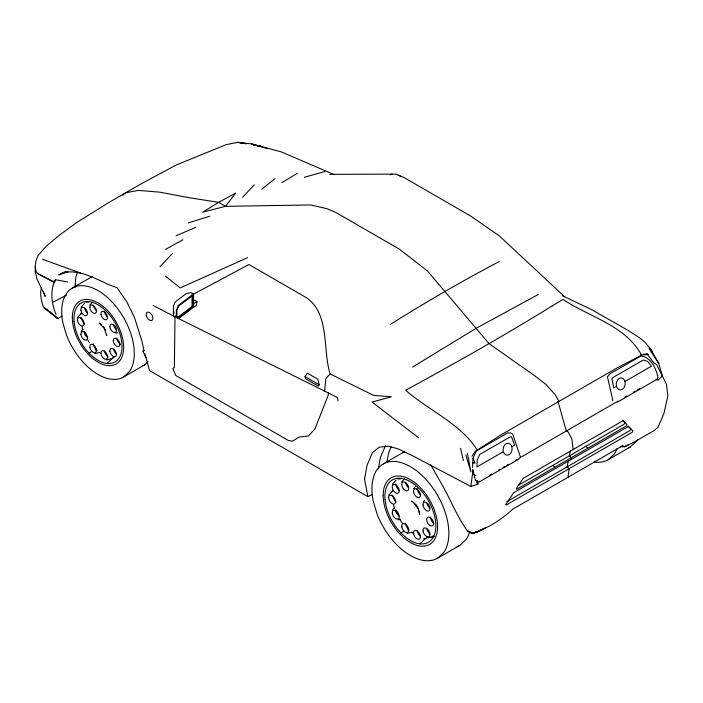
<?xml version="1.0" encoding="UTF-8"?>
<svg xmlns="http://www.w3.org/2000/svg" width="703" height="703" viewBox="0 0 703 703"><rect width="100%" height="100%" fill="white"/><g stroke="black" fill="none" stroke-linecap="round" stroke-linejoin="round"><path stroke-width="1.05" d="M175.012 315.875L174.362 367.537L172.762 368.46L175.759 375.481L288.335 440.473L292.395 441.264L299.188 437.046L308.424 435.957L314.97 428.892L328.275 395.095L328.292 392.388M37.593 273.695L54.377 282.501L55.326 279.724L67.576 281.991M472.583 467.477L473.04 458.154L476.3 451.018L507.513 432.995L510.431 432.846L512.742 434.182L520.387 456.845M35.466 266.824L35.15 271.042L36.916 278.854L45.229 296.411L43.577 291.912M54.79 282.263L37.865 273.537L35.695 271.358L35.853 269.249M364.541 479.182L367.88 496.661L372.572 494.358M74.922 287.404L75.819 277.237L77.4 272.149M324.628 391.132L325.858 378.557L330.146 373.934C322.457 350.094 330.155 313.775 306.192 297.571L248.924 264.513L193.017 294.434M567.962 477.293L569.219 468.655L567.075 466.889L568.516 459.824M84.29 331.561L86.038 335.735L84.29 331.561L84.676 334.294L87.163 337.185M395.859 510.07L397.713 514.499L395.859 510.07L396.264 512.97L398.9 516.037M364.576 478.761L367.045 465.237L372.458 452.591L379.365 447.134L388.592 446.185L398.039 448.866L411.44 455.157L470.843 486.45L472.97 470.439M337.941 400.903L337.537 397.538L173.386 315.99L173.94 312.079M196.998 301.596L196.392 305.647L193.255 307.448L193.158 303.819L196.998 301.596L193.14 299.627M80.871 314.311L81.355 313.204L77.444 317.589M378.337 468.954L380.428 457.512L385.429 445.843M386.958 462.117L388.671 452.75L391.167 446.915M570.353 450.799L569.325 455.869L571.469 457.627L571.073 459.569M573.13 449.516L571.838 438.725L568.252 432.117L566.302 430.992L557.927 401.202L559.052 401.387L555.089 394.524L545.915 384.374L534.016 375.297L489.077 343.635L427.38 270.875L399.348 249.152L336.069 212.614L327.115 208.729L310.7 204.96L225.531 206.313L202.728 212.165L218.642 202.332L235.672 193.14L225.531 206.313L218.642 202.332L189.59 197.771L159.59 192.147L138.535 190.399L125.67 192.789L122.709 195.214M41.556 287.553C39.526 293.942 41.415 300.726 43.358 306.868L57.839 318.556L62.128 316.078M55.326 279.724C49.931 290.629 51.416 303.38 55.959 314.285M114.018 357.133L112.12 358.662L106.311 359.866M427.371 537.18L426.449 538.349L423.522 538.885M192.982 295.19L178.852 305.902L176.892 310.216L176.892 316.236L178.852 317.589L192.982 306.877L192.982 295.19L192.051 294.785M392.248 491.74L392.749 490.615L388.601 495.264M475.72 450.693L471.95 456.326M319.18 384.778L318.327 386.167L305.62 378.829L305.04 376.615L307.396 373.152L317.888 379.216L319.18 384.778L305.04 376.615M81.082 307.141L84.606 303.195M81.205 331.341L83.095 329.224M392.459 484.191L396.193 480.008M392.59 509.842L394.594 507.601M413.566 488.62L415.561 486.379M423.303 501.81L424.717 500.22M89.72 305.216L92.304 302.325M401.615 482.144L404.357 479.086M242.693 197.2L254.258 184.845M160.073 266.648L172.543 253.396M106.838 363.425L113.306 357.519M123.658 376.975L129.431 371.623A51.328 29.631 60 0 0 102.735 293.705A51.328 29.631 60 0 0 62.936 323.125L66.557 335.331A51.328 29.631 60 0 0 123.658 376.975L144.669 364.848L148.078 361.685M437.591 558.208L443.707 552.54A54.412 31.415 60 0 0 415.411 469.947A54.412 31.415 60 0 0 373.223 501.134L377.063 514.069A54.412 31.415 60 0 0 437.591 558.208L459.859 545.361L465.975 539.684A54.412 31.415 60 0 0 469.516 532.25M594.053 461.985A54.412 31.415 60 0 0 608.104 459.771L614.22 454.094A54.412 31.415 60 0 0 617.058 448.707M608.104 459.771L630.371 446.915L636.487 441.238A54.412 31.415 60 0 0 637.542 439.586M419.761 543.85L425.35 538.797M261.78 189.195L274.961 178.729M193.589 293.916L178.588 305.287L176.295 310.357L176.295 317.009L178.588 318.6L193.589 307.237L193.589 293.916L190.636 292.615L186.058 293.722L175.109 302.018L173.43 305.717L173.333 315.717M176.62 316.28L177.921 317.185L192.051 306.473L192.051 295.849M390.587 324.294C425.956 302.009 462.249 280.98 499.262 261.542M89.149 353.205L91.829 351.412M401.009 533.023L403.496 531.354M412.582 367.071L476.089 328.327L538.366 294.443M281.824 182.692L297.404 173.298M142.955 351.254L144.018 350.639L142.955 351.254L146.022 357.704L149.475 370.56L367.88 496.661M72.33 288.072L92.418 276.464M383.179 463.971L404.515 451.651A54.412 31.415 60 0 0 402.916 452.881M503.357 451.669A6.019 4.499 -82.6 0 0 511.072 452.723A6.019 4.499 -82.6 0 0 508.41 443.25A6.019 4.499 -82.6 0 0 503.357 451.669L476.915 466.933L477.267 460.017L479.71 454.472L510.132 436.906L511.485 436.844L514.649 445.157L511.872 446.757M616.478 386.36A6.019 4.499 -82.6 0 0 624.194 387.415A6.019 4.499 -82.6 0 0 621.531 377.942A6.019 4.499 -82.6 0 0 616.478 386.36L613.701 387.968L611.962 378.838L612.963 377.537L643.386 359.98L647.823 361.544L651.426 366.184L624.985 381.448M479.411 481.151L476.581 482.785L478.532 483.91L470.843 486.45M489.798 475.149L491.687 474.059M498.304 470.245L500.193 469.156M503.023 467.521L504.912 466.432M506.801 465.342L508.691 464.252M515.299 460.43L517.188 459.34M519.078 458.251L618.245 401M624.853 397.186L626.742 396.088M633.35 392.274L635.24 391.184M637.129 390.095L639.967 388.46M519.016 458.971L479.086 482.03L475.36 480.114L472.75 469.402M617.243 402.265L657.164 379.216L657.911 377.379C656.145 368.354 651.048 357.212 640.855 356.008L609.633 374.031L607.462 376.834L612.911 400.763M518.12 485.43L624.079 424.252L624.879 422.784L622.691 420.464M506.837 501.67L630.011 430.552L630.811 429.085L628.034 426.141M623.007 445.517L512.918 509.077C501.177 519.833 487.161 528.858 471.924 533.515L467.451 530.976C457.091 516.793 450.992 500.378 442.301 485.219L430.754 464.876M476.441 532.364L485.588 527.865L472.934 533.436L467.425 530.914L472.934 533.436L476.441 532.364L481.01 529.728M628.377 444.648L624.712 446.765L620.389 446.73M63.367 272.342L58.7 274.935L67.971 271.841M165.609 249.389L182.973 239.758M52.25 302.571L66.425 295.207M247.641 257.623L180.205 287.931L165.46 276.174M176.11 235.795L195.882 227.236M65.915 271.534L62.936 272.755C81.495 268.564 98.323 281.13 115.046 287L116.997 287.606L126.918 302.053L134.449 317.457L141.769 340.489L144.045 350.648M478.066 531.38L482.091 529.886L471.924 533.515L474.991 532.443M390.235 174.792L392.292 174.116M188.36 222.895L209.749 216.216M304.337 177.305L324.821 171.532M94.887 353.504L99.633 352.511M407.099 533.34L412.125 532.276M115.433 333.178L117.796 332.686M398.153 519.825L400.648 519.306M429.041 537.505L434.243 536.415M640.442 355.05L648.192 354.576L647.059 353.925L643.183 354.259M86.003 302.07L88.455 302.228M397.678 478.822L400.279 478.98M426.624 537.593L431.879 537.285M110.389 358.741L112.111 358.662M329.733 174.37L395.771 174.107L403.636 177.305L470.228 215.786L499.218 235.777L564.579 296.719L592.295 309.988L628.122 330.454L639.528 337.756L644.765 341.939L652.454 351.403M472.75 462.838L475.096 463.084L473.04 458.154M246.709 143.684L237.728 142.331L225.962 144.713L176.33 164.968L142.147 183.272L109.193 202.297L77.479 222.034L59.737 234.89L46.609 245.874L38.05 255.409L35.862 261.375L35.159 266.209L35.695 271.358M241.973 143.052L237.728 142.331L251.366 143.913L267.298 148.509M244.099 143.421L246.226 143.781M253.66 145.055L261.094 146.329L253.906 145.003M432.714 536.029L434.094 536.354M621.751 446.018L624.712 446.765L633.86 442.257L653.843 430.728L657.859 427.582L663.931 413.557L667.85 395.719L666.435 384.128L656.532 364.47L653.834 362.915L647.059 353.925M259.504 146.549L251.366 143.913L281.376 151.918L334.303 174.669M42.496 259.284L80.634 273.098M192.051 306.473L192.982 306.877M177.921 305.497L178.852 305.902M177.921 317.185L178.852 317.589M562.699 295.875L564.579 296.719M330.146 373.934L373.583 395.385L391.334 396.747L372.08 402.063L418.575 437.802M153.017 305.445L173.386 315.99M656.022 379.189L657.964 380.314L662.358 375.877L658.72 363.354L650.152 348.301M473.752 474.376L476.054 475.711M475.36 480.114L477.662 481.441M411.413 532.32L413.882 533.744M412.863 501.872L411.554 501.046L416.088 504.692L418.513 508.726M398.724 175.188L400.982 176.69M101.9 324.953L99.097 323.046L104.308 328.442L106.698 335.674L106.636 334.303M44.307 308.16L57.839 318.556L46.662 309.074M585.801 446.352L587.945 448.119M552.848 465.377L555.001 467.144M96.935 350.349L94.369 347.396L93.148 343.925M108.218 357.238L105.819 354.453A7.338 4.236 60 0 1 104.36 350.999M413.557 502.496L418.364 509.306L419.612 514.438L419.234 510.896M391.905 495.378L392.459 495.984M80.555 317.694L81.082 318.266M405.253 523.181L406.545 526.855L408.935 530.027M96.619 350.384L95.415 349.022L96.188 350.542M402.591 523.542L399.471 518.981M419.867 535.958L418.68 534.333A7.777 4.49 60 0 1 417.134 530.686M103.376 326.482L105.67 330.287M649.054 348.486L658.72 363.354M87.699 339.962L89.343 342.695M407.652 528.577L408.469 530.194M465.764 454.753L470.878 471.801L467.416 453.347M392.204 495.123L394.761 500.457A7.777 4.49 60 0 0 396.088 501.854M80.836 317.457L83.253 322.492A7.338 4.236 60 0 0 84.509 323.811M144.897 353.679L146.022 357.704M393.539 504.903L394.295 508.023M82.102 326.684L82.813 329.628M460.562 448.286L463.382 460.562M395.815 484.103L396.114 485.439A7.777 4.49 60 0 0 399.172 490.545M193.413 303.582L193.589 307.237M630.371 446.915A54.412 31.415 60 0 1 628.544 447.837M459.859 545.361A54.412 31.415 60 0 1 457.064 546.67M429.621 507.997A7.777 4.49 60 0 1 426.721 502.803M420.666 495.105A7.777 4.49 60 0 1 416.984 488.26M434.059 523.779A7.777 4.49 60 0 1 430.166 517.039M429.885 534.052A7.777 4.49 60 0 1 426.835 528.937M408.135 487.487A7.777 4.49 60 0 1 405.403 482.214M144.669 364.848A51.328 29.631 60 0 1 142.937 365.718M116.136 329.602A7.338 4.236 60 0 1 113.403 324.698M107.691 317.44A7.338 4.236 60 0 1 104.22 310.981M120.327 344.488A7.338 4.236 60 0 1 116.654 338.134M116.39 354.18A7.338 4.236 60 0 1 113.508 349.356M95.872 310.251A7.338 4.236 60 0 1 93.288 305.278M87.409 313.134A7.338 4.236 60 0 1 84.527 308.318M505.949 504.174L506.283 504.991L632.164 432.319L632.955 430.851L628.429 426.457L513.717 492.689L505.949 504.174M516.38 488.427L516.714 489.244L626.232 426.018L627.023 424.55L623.016 420.719L523.234 478.321L516.38 488.427M552.092 305.99C504.174 335.595 455.078 363.319 405.605 390.244C428.733 410.605 460.412 423.32 477.258 450.096L500.975 434.911L617.129 367.854L641.567 355.235C625.846 325.498 589.088 316.965 562.945 299.408L552.092 305.99M146.294 315.515A4.657 2.733 58.9 0 0 151.918 320.34A4.657 2.733 58.9 0 0 150.398 313.143A4.657 2.733 58.9 0 0 146.294 315.515M383.179 495.387A38.472 22.215 60 0 0 423.988 546.152A38.472 22.215 60 0 0 423.988 491.74A38.472 22.215 60 0 0 383.179 495.387M385.059 499.543A36.02 20.791 60 0 0 425.359 543.524A36.02 20.791 60 0 0 420.746 490.211A36.02 20.791 60 0 0 385.059 499.543M413.566 492.021A4.939 2.856 60 0 0 419.313 497.496A4.939 2.856 60 0 0 418.057 489.938A4.939 2.856 60 0 0 413.566 492.021M422.995 505.009A4.939 2.856 60 0 0 428.522 511.046A4.939 2.856 60 0 0 427.89 503.735A4.939 2.856 60 0 0 422.995 505.009M426.607 519.561A4.939 2.856 60 0 0 431.844 526.072A4.939 2.856 60 0 0 431.844 519.086A4.939 2.856 60 0 0 426.607 519.561M423.021 531.002A4.939 2.856 60 0 0 428.672 536.767A4.939 2.856 60 0 0 427.723 529.324A4.939 2.856 60 0 0 423.021 531.002M413.496 533.05A4.939 2.856 60 0 0 418.883 539.333A4.939 2.856 60 0 0 418.566 532.171A4.939 2.856 60 0 0 413.496 533.05M401.835 526.942A4.939 2.856 60 0 0 407.582 532.426A4.939 2.856 60 0 0 406.325 524.86A4.939 2.856 60 0 0 401.835 526.942M388.636 497.636A4.939 2.856 60 0 0 393.873 504.156A4.939 2.856 60 0 0 393.873 497.17A4.939 2.856 60 0 0 388.636 497.636M392.283 513.049A4.939 2.856 60 0 0 397.81 519.078A4.939 2.856 60 0 0 397.177 511.766A4.939 2.856 60 0 0 392.283 513.049M401.756 484.578A4.939 2.856 60 0 0 407.151 490.861A4.939 2.856 60 0 0 406.835 483.699A4.939 2.856 60 0 0 401.756 484.578M392.309 487.504A4.939 2.856 60 0 0 397.951 493.269A4.939 2.856 60 0 0 397.01 485.817A4.939 2.856 60 0 0 392.309 487.504M72.33 317.703A36.292 20.958 60 0 0 110.828 365.595A36.292 20.958 60 0 0 110.828 314.267A36.292 20.958 60 0 0 72.33 317.703M74.096 321.623A33.981 19.614 60 0 0 112.12 363.117A33.981 19.614 60 0 0 107.77 312.817A33.981 19.614 60 0 0 74.096 321.623M100.995 314.531A4.657 2.689 60 0 0 106.417 319.698A4.657 2.689 60 0 0 105.23 312.563A4.657 2.689 60 0 0 100.995 314.531M109.896 326.79A4.657 2.689 60 0 0 115.107 332.475A4.657 2.689 60 0 0 114.51 325.577A4.657 2.689 60 0 0 109.896 326.79M113.297 340.507A4.657 2.689 60 0 0 118.236 346.658A4.657 2.689 60 0 0 118.236 340.067A4.657 2.689 60 0 0 113.297 340.507M109.914 351.307A4.657 2.689 60 0 0 115.239 356.746A4.657 2.689 60 0 0 114.352 349.725A4.657 2.689 60 0 0 109.914 351.307M100.924 353.231A4.657 2.689 60 0 0 106.012 359.163A4.657 2.689 60 0 0 105.714 352.405A4.657 2.689 60 0 0 100.924 353.231M89.922 347.475A4.657 2.689 60 0 0 95.353 352.642A4.657 2.689 60 0 0 94.167 345.516A4.657 2.689 60 0 0 89.922 347.475M77.479 319.83A4.657 2.689 60 0 0 82.418 325.972A4.657 2.689 60 0 0 82.418 319.39A4.657 2.689 60 0 0 77.479 319.83M80.915 334.364A4.657 2.689 60 0 0 86.126 340.059A4.657 2.689 60 0 0 85.529 333.16A4.657 2.689 60 0 0 80.915 334.364M89.852 307.51A4.657 2.689 60 0 0 94.94 313.433A4.657 2.689 60 0 0 94.641 306.684A4.657 2.689 60 0 0 89.852 307.51M80.933 310.269A4.657 2.689 60 0 0 86.267 315.7A4.657 2.689 60 0 0 85.371 308.679A4.657 2.689 60 0 0 80.933 310.269"/></g></svg>
